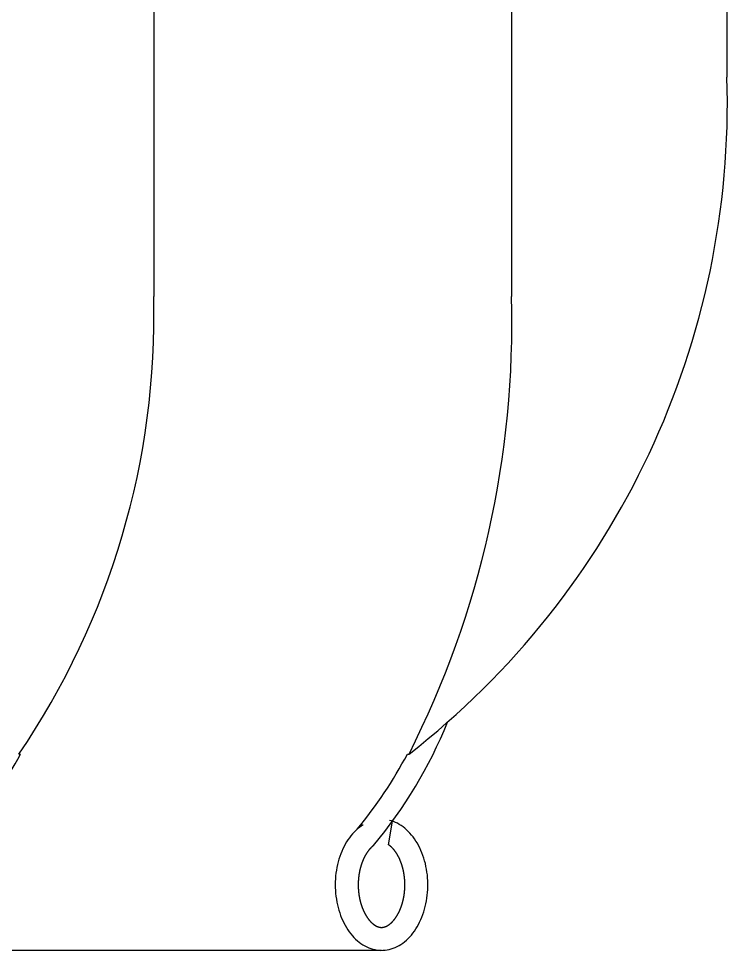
# Model space of a CAD drawing. Extents: x -248 to 886, y -950 to 197.
# Drawn here: x -158.87 to -128.04, y -417.68 to -377.13 of the extents above; entities that cross this region are included whole.
import ezdxf

# ---------------------------------------------------------------- set-up
doc = ezdxf.new("R2010")
doc.units = 0
doc.layers.get('0').update_dxf_attribs({"linetype": 'CONTINUOUS'})

msp = doc.modelspace()

# ---------------------------------------------------------------- linework, layer by layer
at = {"color": 7, "linetype": 'CONTINUOUS'}
for p, q in [((-152.993, -365.683), (-152.993, -389.226)), ((-137.426, -365.683), (-137.426, -389.226)), ((-128.057, -376.042), (-128.057, -379.683)), ((-158.86, -409.138), (-158.789, -409.138)), ((-141.96, -409.138), (-141.889, -409.138)), ((-142.783, -413.084), (-142.608, -412.063)), ((-143.083, -417.683), (-159.912, -417.683))]:
    msp.add_line(p, q, dxfattribs=at)
msp.add_polyline3d([(-143.885, -412.218, 0), (-143.967, -412.271, 0), (-144.047, -412.33, 0), (-144.125, -412.393, 0), (-144.2, -412.461, 0), (-144.274, -412.534, 0), (-144.345, -412.611, 0), (-144.414, -412.693, 0), (-144.48, -412.779, 0), (-144.543, -412.869, 0), (-144.604, -412.963, 0), (-144.661, -413.06, 0), (-144.715, -413.162, 0), (-144.767, -413.266, 0), (-144.814, -413.374, 0), (-144.858, -413.484, 0), (-144.899, -413.597, 0), (-144.936, -413.713, 0), (-144.97, -413.831, 0), (-144.999, -413.951, 0), (-145.025, -414.072, 0), (-145.047, -414.195, 0), (-145.065, -414.32, 0), (-145.08, -414.445, 0), (-145.09, -414.571, 0), (-145.096, -414.698, 0), (-145.098, -414.825, 0), (-145.097, -414.952, 0), (-145.091, -415.079, 0), (-145.081, -415.205, 0), (-145.067, -415.33, 0), (-145.05, -415.455, 0), (-145.028, -415.578, 0), (-145.003, -415.7, 0), (-144.974, -415.82, 0), (-144.941, -415.938, 0), (-144.904, -416.054, 0), (-144.864, -416.168, 0), (-144.82, -416.278, 0), (-144.773, -416.386, 0), (-144.722, -416.491, 0), (-144.668, -416.593, 0), (-144.611, -416.691, 0), (-144.551, -416.785, 0), (-144.488, -416.876, 0), (-144.422, -416.962, 0), (-144.354, -417.045, 0), (-144.283, -417.122, 0), (-144.21, -417.196, 0), (-144.134, -417.264, 0), (-144.056, -417.328, 0), (-143.977, -417.387, 0), (-143.896, -417.441, 0), (-143.813, -417.489, 0), (-143.728, -417.533, 0), (-143.642, -417.571, 0), (-143.556, -417.603, 0), (-143.468, -417.63, 0), (-143.379, -417.652, 0), (-143.29, -417.668, 0), (-143.201, -417.678, 0), (-143.111, -417.682, 0), (-143.021, -417.681, 0), (-142.932, -417.675, 0), (-142.842, -417.662, 0), (-142.753, -417.644, 0), (-142.665, -417.621, 0), (-142.578, -417.592, 0), (-142.491, -417.557, 0), (-142.406, -417.517, 0), (-142.322, -417.472, 0), (-142.24, -417.421, 0), (-142.159, -417.366, 0), (-142.08, -417.305, 0), (-142.003, -417.239, 0), (-141.929, -417.169, 0), (-141.856, -417.094, 0), (-141.786, -417.014, 0), (-141.719, -416.93, 0), (-141.654, -416.842, 0), (-141.592, -416.75, 0), (-141.533, -416.655, 0), (-141.477, -416.555, 0), (-141.425, -416.452, 0), (-141.375, -416.346, 0), (-141.329, -416.237, 0), (-141.287, -416.125, 0), (-141.248, -416.011, 0), (-141.213, -415.894, 0), (-141.181, -415.775, 0), (-141.153, -415.654, 0), (-141.129, -415.532, 0), (-141.109, -415.408, 0), (-141.093, -415.283, 0), (-141.081, -415.158, 0), (-141.073, -415.031, 0), (-141.068, -414.904, 0), (-141.068, -414.777, 0), (-141.072, -414.65, 0), (-141.08, -414.524, 0), (-141.091, -414.398, 0), (-141.107, -414.273, 0), (-141.127, -414.149, 0), (-141.15, -414.026, 0), (-141.177, -413.905, 0), (-141.209, -413.786, 0), (-141.243, -413.669, 0), (-141.282, -413.555, 0), (-141.324, -413.442, 0), (-141.369, -413.333, 0), (-141.418, -413.226, 0), (-141.471, -413.123, 0), (-141.526, -413.023, 0), (-141.585, -412.927, 0), (-141.646, -412.834, 0), (-141.71, -412.746, 0), (-141.778, -412.662, 0), (-141.847, -412.581, 0), (-141.919, -412.506, 0), (-141.994, -412.435, 0), (-142.07, -412.369, 0), (-142.149, -412.307, 0), (-142.23, -412.251, 0), (-142.312, -412.2, 0), (-142.395, -412.154, 0), (-142.48, -412.113, 0), (-142.567, -412.078, 0), (-142.654, -412.048, 0), (-142.742, -412.024, 0)], dxfattribs=at)
at = {"color": 7}
msp.add_polyline3d([(-143.429, -413.116, 0), (-143.433, -413.119, 0), (-143.437, -413.123, 0), (-143.441, -413.126, 0), (-143.446, -413.129, 0), (-143.45, -413.132, 0), (-143.454, -413.136, 0), (-143.458, -413.139, 0), (-143.462, -413.142, 0), (-143.466, -413.146, 0), (-143.47, -413.149, 0), (-143.475, -413.153, 0), (-143.479, -413.157, 0), (-143.483, -413.16, 0), (-143.487, -413.164, 0), (-143.492, -413.168, 0), (-143.496, -413.171, 0), (-143.5, -413.175, 0), (-143.504, -413.179, 0), (-143.509, -413.183, 0), (-143.513, -413.187, 0), (-143.517, -413.191, 0), (-143.521, -413.195, 0), (-143.526, -413.199, 0), (-143.53, -413.203, 0), (-143.534, -413.208, 0), (-143.538, -413.212, 0), (-143.543, -413.216, 0), (-143.547, -413.221, 0), (-143.551, -413.225, 0), (-143.556, -413.229, 0), (-143.56, -413.234, 0), (-143.564, -413.239, 0), (-143.568, -413.243, 0), (-143.573, -413.248, 0), (-143.577, -413.252, 0), (-143.581, -413.257, 0), (-143.586, -413.262, 0), (-143.59, -413.267, 0), (-143.594, -413.272, 0), (-143.599, -413.277, 0), (-143.603, -413.282, 0), (-143.607, -413.287, 0), (-143.612, -413.292, 0), (-143.616, -413.297, 0), (-143.62, -413.302, 0), (-143.624, -413.307, 0), (-143.629, -413.312, 0), (-143.633, -413.318, 0), (-143.637, -413.323, 0), (-143.642, -413.328, 0), (-143.646, -413.334, 0), (-143.65, -413.339, 0), (-143.654, -413.345, 0), (-143.659, -413.35, 0), (-143.663, -413.356, 0), (-143.667, -413.362, 0), (-143.672, -413.367, 0), (-143.676, -413.373, 0), (-143.68, -413.379, 0), (-143.684, -413.385, 0), (-143.688, -413.391, 0), (-143.693, -413.397, 0), (-143.697, -413.402, 0), (-143.701, -413.409, 0), (-143.705, -413.415, 0), (-143.709, -413.421, 0), (-143.714, -413.427, 0), (-143.718, -413.433, 0), (-143.722, -413.439, 0), (-143.726, -413.446, 0), (-143.73, -413.452, 0), (-143.734, -413.458, 0), (-143.739, -413.465, 0), (-143.743, -413.471, 0), (-143.747, -413.478, 0), (-143.751, -413.485, 0), (-143.755, -413.491, 0), (-143.759, -413.498, 0), (-143.763, -413.505, 0), (-143.767, -413.511, 0), (-143.771, -413.518, 0), (-143.775, -413.525, 0), (-143.779, -413.532, 0), (-143.783, -413.539, 0), (-143.787, -413.546, 0), (-143.791, -413.553, 0), (-143.795, -413.56, 0), (-143.799, -413.567, 0), (-143.803, -413.574, 0), (-143.806, -413.581, 0), (-143.81, -413.589, 0), (-143.814, -413.596, 0), (-143.818, -413.603, 0), (-143.822, -413.611, 0), (-143.826, -413.618, 0), (-143.829, -413.625, 0), (-143.833, -413.633, 0), (-143.837, -413.64, 0), (-143.841, -413.648, 0), (-143.844, -413.656, 0), (-143.848, -413.663, 0), (-143.852, -413.671, 0), (-143.855, -413.679, 0), (-143.859, -413.686, 0), (-143.863, -413.694, 0), (-143.866, -413.702, 0), (-143.87, -413.71, 0), (-143.873, -413.718, 0), (-143.877, -413.726, 0), (-143.88, -413.734, 0), (-143.884, -413.742, 0), (-143.887, -413.75, 0), (-143.891, -413.758, 0), (-143.894, -413.766, 0), (-143.898, -413.774, 0), (-143.901, -413.782, 0), (-143.904, -413.791, 0), (-143.908, -413.799, 0), (-143.911, -413.807, 0), (-143.914, -413.816, 0), (-143.918, -413.824, 0), (-143.921, -413.832, 0), (-143.924, -413.841, 0), (-143.927, -413.849, 0), (-143.93, -413.858, 0), (-143.934, -413.866, 0), (-143.937, -413.875, 0), (-143.94, -413.884, 0), (-143.943, -413.892, 0), (-143.946, -413.901, 0), (-143.949, -413.91, 0), (-143.952, -413.918, 0), (-143.955, -413.927, 0), (-143.958, -413.936, 0), (-143.961, -413.945, 0), (-143.964, -413.954, 0), (-143.967, -413.962, 0), (-143.969, -413.971, 0), (-143.972, -413.98, 0), (-143.975, -413.989, 0), (-143.978, -413.998, 0), (-143.981, -414.007, 0), (-143.983, -414.016, 0), (-143.986, -414.026, 0), (-143.989, -414.035, 0), (-143.991, -414.044, 0), (-143.994, -414.053, 0), (-143.996, -414.062, 0), (-143.999, -414.071, 0), (-144.001, -414.081, 0), (-144.004, -414.09, 0), (-144.006, -414.099, 0), (-144.009, -414.109, 0), (-144.011, -414.118, 0), (-144.013, -414.127, 0), (-144.016, -414.137, 0), (-144.018, -414.146, 0), (-144.02, -414.156, 0), (-144.023, -414.165, 0), (-144.025, -414.175, 0), (-144.027, -414.184, 0), (-144.029, -414.194, 0), (-144.031, -414.203, 0), (-144.033, -414.213, 0), (-144.035, -414.222, 0), (-144.037, -414.232, 0), (-144.039, -414.242, 0), (-144.041, -414.251, 0), (-144.043, -414.261, 0), (-144.045, -414.271, 0), (-144.047, -414.281, 0), (-144.049, -414.29, 0), (-144.05, -414.3, 0), (-144.052, -414.31, 0), (-144.054, -414.32, 0), (-144.056, -414.329, 0), (-144.057, -414.339, 0), (-144.059, -414.349, 0), (-144.061, -414.359, 0), (-144.062, -414.369, 0), (-144.064, -414.379, 0), (-144.065, -414.389, 0), (-144.067, -414.399, 0), (-144.068, -414.409, 0), (-144.07, -414.419, 0), (-144.071, -414.429, 0), (-144.072, -414.439, 0), (-144.074, -414.449, 0), (-144.075, -414.459, 0), (-144.076, -414.469, 0), (-144.077, -414.479, 0), (-144.079, -414.489, 0), (-144.08, -414.499, 0), (-144.081, -414.509, 0), (-144.082, -414.519, 0), (-144.083, -414.529, 0), (-144.084, -414.539, 0), (-144.085, -414.549, 0), (-144.086, -414.559, 0), (-144.087, -414.57, 0), (-144.088, -414.58, 0), (-144.088, -414.59, 0), (-144.089, -414.6, 0), (-144.09, -414.61, 0), (-144.091, -414.62, 0), (-144.092, -414.631, 0), (-144.092, -414.641, 0), (-144.093, -414.651, 0), (-144.093, -414.661, 0), (-144.094, -414.671, 0), (-144.095, -414.682, 0), (-144.095, -414.692, 0), (-144.095, -414.702, 0), (-144.096, -414.712, 0), (-144.096, -414.723, 0), (-144.097, -414.733, 0), (-144.097, -414.743, 0), (-144.097, -414.753, 0), (-144.098, -414.763, 0), (-144.098, -414.774, 0), (-144.098, -414.784, 0), (-144.098, -414.794, 0), (-144.098, -414.805, 0), (-144.098, -414.815, 0), (-144.098, -414.825, 0), (-144.098, -414.835, 0), (-144.098, -414.846, 0), (-144.098, -414.856, 0), (-144.098, -414.866, 0), (-144.098, -414.876, 0), (-144.098, -414.887, 0), (-144.097, -414.897, 0), (-144.097, -414.907, 0), (-144.097, -414.917, 0), (-144.097, -414.928, 0), (-144.096, -414.938, 0), (-144.096, -414.948, 0), (-144.095, -414.958, 0), (-144.095, -414.969, 0), (-144.095, -414.979, 0), (-144.094, -414.989, 0), (-144.093, -414.999, 0), (-144.093, -415.009, 0), (-144.092, -415.02, 0), (-144.092, -415.03, 0), (-144.091, -415.04, 0), (-144.09, -415.05, 0), (-144.089, -415.06, 0), (-144.089, -415.071, 0), (-144.088, -415.081, 0), (-144.087, -415.091, 0), (-144.086, -415.101, 0), (-144.085, -415.111, 0), (-144.084, -415.121, 0), (-144.083, -415.131, 0), (-144.082, -415.141, 0), (-144.081, -415.152, 0), (-144.08, -415.162, 0), (-144.079, -415.172, 0), (-144.078, -415.182, 0), (-144.076, -415.192, 0), (-144.075, -415.202, 0), (-144.074, -415.212, 0), (-144.073, -415.222, 0), (-144.071, -415.232, 0), (-144.07, -415.242, 0), (-144.069, -415.252, 0), (-144.067, -415.262, 0), (-144.066, -415.272, 0), (-144.064, -415.282, 0), (-144.063, -415.292, 0), (-144.061, -415.301, 0), (-144.06, -415.311, 0), (-144.058, -415.321, 0), (-144.056, -415.331, 0), (-144.055, -415.341, 0), (-144.053, -415.351, 0), (-144.051, -415.36, 0), (-144.049, -415.37, 0), (-144.048, -415.38, 0), (-144.046, -415.39, 0), (-144.044, -415.399, 0), (-144.042, -415.409, 0), (-144.04, -415.419, 0), (-144.038, -415.429, 0), (-144.036, -415.438, 0), (-144.034, -415.448, 0), (-144.032, -415.457, 0), (-144.03, -415.467, 0), (-144.028, -415.477, 0), (-144.026, -415.486, 0), (-144.023, -415.496, 0), (-144.021, -415.505, 0), (-144.019, -415.515, 0), (-144.017, -415.524, 0), (-144.014, -415.533, 0), (-144.012, -415.543, 0), (-144.01, -415.552, 0), (-144.007, -415.562, 0), (-144.005, -415.571, 0), (-144.003, -415.58, 0), (-144, -415.589, 0), (-143.998, -415.599, 0), (-143.995, -415.608, 0), (-143.992, -415.617, 0), (-143.99, -415.626, 0), (-143.987, -415.635, 0), (-143.985, -415.645, 0), (-143.982, -415.654, 0), (-143.979, -415.663, 0), (-143.976, -415.672, 0), (-143.974, -415.681, 0), (-143.971, -415.69, 0), (-143.968, -415.699, 0), (-143.965, -415.707, 0), (-143.962, -415.716, 0), (-143.959, -415.725, 0), (-143.956, -415.734, 0), (-143.953, -415.743, 0), (-143.95, -415.752, 0), (-143.947, -415.76, 0), (-143.944, -415.769, 0), (-143.941, -415.778, 0), (-143.938, -415.786, 0), (-143.935, -415.795, 0), (-143.932, -415.803, 0), (-143.929, -415.812, 0), (-143.926, -415.82, 0), (-143.922, -415.829, 0), (-143.919, -415.837, 0), (-143.916, -415.846, 0), (-143.913, -415.854, 0), (-143.909, -415.862, 0), (-143.906, -415.87, 0), (-143.903, -415.879, 0), (-143.899, -415.887, 0), (-143.896, -415.895, 0), (-143.892, -415.903, 0), (-143.889, -415.911, 0), (-143.885, -415.919, 0), (-143.882, -415.927, 0), (-143.878, -415.935, 0), (-143.875, -415.943, 0), (-143.871, -415.951, 0), (-143.868, -415.959, 0), (-143.864, -415.967, 0), (-143.861, -415.975, 0), (-143.857, -415.983, 0), (-143.853, -415.99, 0), (-143.85, -415.998, 0), (-143.846, -416.006, 0), (-143.842, -416.013, 0), (-143.838, -416.021, 0), (-143.835, -416.028, 0), (-143.831, -416.036, 0), (-143.827, -416.043, 0), (-143.823, -416.051, 0), (-143.82, -416.058, 0), (-143.816, -416.065, 0), (-143.812, -416.073, 0), (-143.808, -416.08, 0), (-143.804, -416.087, 0), (-143.8, -416.094, 0), (-143.796, -416.101, 0), (-143.792, -416.108, 0), (-143.789, -416.116, 0), (-143.785, -416.123, 0), (-143.781, -416.13, 0), (-143.777, -416.136, 0), (-143.773, -416.143, 0), (-143.769, -416.15, 0), (-143.765, -416.157, 0), (-143.761, -416.164, 0), (-143.757, -416.17, 0), (-143.752, -416.177, 0), (-143.748, -416.184, 0), (-143.744, -416.19, 0), (-143.74, -416.197, 0), (-143.736, -416.203, 0), (-143.732, -416.21, 0), (-143.728, -416.216, 0), (-143.724, -416.223, 0), (-143.72, -416.229, 0), (-143.716, -416.235, 0), (-143.711, -416.241, 0), (-143.707, -416.248, 0), (-143.703, -416.254, 0), (-143.699, -416.26, 0), (-143.695, -416.266, 0), (-143.69, -416.272, 0), (-143.686, -416.278, 0), (-143.682, -416.284, 0), (-143.678, -416.289, 0), (-143.674, -416.295, 0), (-143.669, -416.301, 0), (-143.665, -416.307, 0), (-143.661, -416.312, 0), (-143.657, -416.318, 0), (-143.652, -416.324, 0), (-143.648, -416.329, 0), (-143.644, -416.335, 0), (-143.639, -416.34, 0), (-143.635, -416.345, 0), (-143.631, -416.351, 0), (-143.627, -416.356, 0), (-143.622, -416.361, 0), (-143.618, -416.366, 0), (-143.614, -416.372, 0), (-143.609, -416.377, 0), (-143.605, -416.382, 0), (-143.601, -416.387, 0), (-143.596, -416.392, 0), (-143.592, -416.397, 0), (-143.588, -416.401, 0), (-143.584, -416.406, 0), (-143.579, -416.411, 0), (-143.575, -416.416, 0), (-143.571, -416.42, 0), (-143.566, -416.425, 0), (-143.562, -416.429, 0), (-143.558, -416.434, 0), (-143.553, -416.438, 0), (-143.549, -416.443, 0), (-143.545, -416.447, 0), (-143.541, -416.451, 0), (-143.536, -416.456, 0), (-143.532, -416.46, 0), (-143.528, -416.464, 0), (-143.524, -416.468, 0), (-143.519, -416.472, 0), (-143.515, -416.476, 0), (-143.511, -416.48, 0), (-143.507, -416.484, 0), (-143.502, -416.488, 0), (-143.498, -416.492, 0), (-143.494, -416.496, 0), (-143.49, -416.499, 0), (-143.485, -416.503, 0), (-143.481, -416.507, 0), (-143.477, -416.51, 0), (-143.473, -416.514, 0), (-143.469, -416.518, 0), (-143.464, -416.521, 0), (-143.46, -416.524, 0), (-143.456, -416.528, 0), (-143.452, -416.531, 0), (-143.448, -416.534, 0), (-143.444, -416.538, 0), (-143.44, -416.541, 0), (-143.435, -416.544, 0), (-143.431, -416.547, 0), (-143.427, -416.55, 0), (-143.423, -416.553, 0), (-143.419, -416.556, 0), (-143.415, -416.559, 0), (-143.411, -416.562, 0), (-143.407, -416.565, 0), (-143.403, -416.568, 0), (-143.399, -416.571, 0), (-143.395, -416.574, 0), (-143.391, -416.576, 0), (-143.387, -416.579, 0), (-143.383, -416.582, 0), (-143.379, -416.584, 0), (-143.375, -416.587, 0), (-143.371, -416.589, 0), (-143.367, -416.592, 0), (-143.363, -416.594, 0), (-143.36, -416.596, 0), (-143.356, -416.599, 0), (-143.352, -416.601, 0), (-143.348, -416.603, 0), (-143.344, -416.606, 0), (-143.34, -416.608, 0), (-143.337, -416.61, 0), (-143.333, -416.612, 0), (-143.329, -416.614, 0), (-143.325, -416.616, 0), (-143.322, -416.618, 0), (-143.318, -416.62, 0), (-143.314, -416.622, 0), (-143.311, -416.624, 0), (-143.307, -416.626, 0), (-143.303, -416.627, 0), (-143.3, -416.629, 0), (-143.296, -416.631, 0), (-143.292, -416.633, 0), (-143.289, -416.634, 0), (-143.285, -416.636, 0), (-143.282, -416.638, 0), (-143.278, -416.639, 0), (-143.275, -416.641, 0), (-143.271, -416.642, 0), (-143.268, -416.644, 0), (-143.264, -416.645, 0), (-143.261, -416.646, 0), (-143.258, -416.648, 0), (-143.254, -416.649, 0), (-143.251, -416.65, 0), (-143.248, -416.652, 0), (-143.244, -416.653, 0), (-143.241, -416.654, 0), (-143.238, -416.655, 0), (-143.234, -416.657, 0), (-143.231, -416.658, 0), (-143.228, -416.659, 0), (-143.224, -416.66, 0), (-143.221, -416.661, 0), (-143.218, -416.662, 0), (-143.215, -416.663, 0), (-143.212, -416.664, 0), (-143.208, -416.665, 0), (-143.205, -416.666, 0), (-143.202, -416.667, 0), (-143.199, -416.668, 0), (-143.196, -416.668, 0), (-143.193, -416.669, 0), (-143.189, -416.67, 0), (-143.186, -416.671, 0), (-143.183, -416.671, 0), (-143.18, -416.672, 0), (-143.177, -416.673, 0), (-143.174, -416.673, 0), (-143.171, -416.674, 0), (-143.168, -416.675, 0), (-143.165, -416.675, 0), (-143.162, -416.676, 0), (-143.159, -416.676, 0), (-143.156, -416.677, 0), (-143.153, -416.677, 0), (-143.15, -416.678, 0), (-143.147, -416.678, 0), (-143.144, -416.679, 0), (-143.141, -416.679, 0), (-143.138, -416.679, 0), (-143.135, -416.68, 0), (-143.132, -416.68, 0), (-143.129, -416.68, 0), (-143.126, -416.681, 0), (-143.123, -416.681, 0), (-143.12, -416.681, 0), (-143.117, -416.681, 0), (-143.114, -416.682, 0), (-143.111, -416.682, 0), (-143.108, -416.682, 0), (-143.106, -416.682, 0), (-143.103, -416.682, 0), (-143.1, -416.682, 0), (-143.097, -416.683, 0), (-143.094, -416.683, 0), (-143.091, -416.683, 0), (-143.088, -416.683, 0), (-143.085, -416.683, 0), (-143.082, -416.683, 0), (-143.08, -416.683, 0), (-143.077, -416.683, 0), (-143.074, -416.683, 0), (-143.071, -416.683, 0), (-143.068, -416.682, 0), (-143.065, -416.682, 0), (-143.062, -416.682, 0), (-143.059, -416.682, 0), (-143.056, -416.682, 0), (-143.053, -416.682, 0), (-143.051, -416.682, 0), (-143.048, -416.681, 0), (-143.045, -416.681, 0), (-143.042, -416.681, 0), (-143.039, -416.681, 0), (-143.036, -416.68, 0), (-143.033, -416.68, 0), (-143.03, -416.68, 0), (-143.027, -416.679, 0), (-143.024, -416.679, 0), (-143.021, -416.678, 0), (-143.018, -416.678, 0), (-143.015, -416.678, 0), (-143.012, -416.677, 0), (-143.009, -416.677, 0), (-143.006, -416.676, 0), (-143.003, -416.675, 0), (-143, -416.675, 0), (-142.997, -416.674, 0), (-142.994, -416.674, 0), (-142.991, -416.673, 0), (-142.988, -416.672, 0), (-142.985, -416.672, 0), (-142.982, -416.671, 0), (-142.979, -416.67, 0), (-142.976, -416.669, 0), (-142.972, -416.669, 0), (-142.969, -416.668, 0), (-142.966, -416.667, 0), (-142.963, -416.666, 0), (-142.96, -416.665, 0), (-142.957, -416.664, 0), (-142.953, -416.663, 0), (-142.95, -416.662, 0), (-142.947, -416.661, 0), (-142.944, -416.66, 0), (-142.94, -416.659, 0), (-142.937, -416.658, 0), (-142.934, -416.657, 0), (-142.931, -416.656, 0), (-142.927, -416.655, 0), (-142.924, -416.654, 0), (-142.921, -416.652, 0), (-142.917, -416.651, 0), (-142.914, -416.65, 0), (-142.911, -416.648, 0), (-142.907, -416.647, 0), (-142.904, -416.646, 0), (-142.9, -416.644, 0), (-142.897, -416.643, 0), (-142.893, -416.641, 0), (-142.89, -416.64, 0), (-142.886, -416.638, 0), (-142.883, -416.637, 0), (-142.879, -416.635, 0), (-142.876, -416.634, 0), (-142.872, -416.632, 0), (-142.868, -416.63, 0), (-142.865, -416.628, 0), (-142.861, -416.627, 0), (-142.857, -416.625, 0), (-142.854, -416.623, 0), (-142.85, -416.621, 0), (-142.846, -416.619, 0), (-142.843, -416.617, 0), (-142.839, -416.615, 0), (-142.835, -416.613, 0), (-142.831, -416.611, 0), (-142.828, -416.609, 0), (-142.824, -416.607, 0), (-142.82, -416.605, 0), (-142.816, -416.602, 0), (-142.812, -416.6, 0), (-142.809, -416.598, 0), (-142.805, -416.595, 0), (-142.801, -416.593, 0), (-142.797, -416.591, 0), (-142.793, -416.588, 0), (-142.789, -416.586, 0), (-142.785, -416.583, 0), (-142.781, -416.58, 0), (-142.777, -416.578, 0), (-142.773, -416.575, 0), (-142.769, -416.572, 0), (-142.765, -416.57, 0), (-142.761, -416.567, 0), (-142.757, -416.564, 0), (-142.753, -416.561, 0), (-142.749, -416.558, 0), (-142.745, -416.555, 0), (-142.741, -416.552, 0), (-142.737, -416.549, 0), (-142.733, -416.546, 0), (-142.729, -416.543, 0), (-142.725, -416.54, 0), (-142.721, -416.537, 0), (-142.717, -416.533, 0), (-142.712, -416.53, 0), (-142.708, -416.527, 0), (-142.704, -416.523, 0), (-142.7, -416.52, 0), (-142.696, -416.516, 0), (-142.692, -416.513, 0), (-142.687, -416.509, 0), (-142.683, -416.505, 0), (-142.679, -416.502, 0), (-142.675, -416.498, 0), (-142.671, -416.494, 0), (-142.666, -416.49, 0), (-142.662, -416.487, 0), (-142.658, -416.483, 0), (-142.654, -416.479, 0), (-142.649, -416.475, 0), (-142.645, -416.471, 0), (-142.641, -416.467, 0), (-142.637, -416.462, 0), (-142.632, -416.458, 0), (-142.628, -416.454, 0), (-142.624, -416.45, 0), (-142.619, -416.445, 0), (-142.615, -416.441, 0), (-142.611, -416.436, 0), (-142.606, -416.432, 0), (-142.602, -416.427, 0), (-142.598, -416.423, 0), (-142.594, -416.418, 0), (-142.589, -416.413, 0), (-142.585, -416.409, 0), (-142.581, -416.404, 0), (-142.576, -416.399, 0), (-142.572, -416.394, 0), (-142.568, -416.389, 0), (-142.563, -416.384, 0), (-142.559, -416.379, 0), (-142.555, -416.374, 0), (-142.55, -416.369, 0), (-142.546, -416.364, 0), (-142.542, -416.359, 0), (-142.538, -416.354, 0), (-142.533, -416.348, 0), (-142.529, -416.343, 0), (-142.525, -416.338, 0), (-142.52, -416.332, 0), (-142.516, -416.327, 0), (-142.512, -416.321, 0), (-142.508, -416.316, 0), (-142.503, -416.31, 0), (-142.499, -416.304, 0), (-142.495, -416.299, 0), (-142.491, -416.293, 0), (-142.486, -416.287, 0), (-142.482, -416.281, 0), (-142.478, -416.275, 0), (-142.474, -416.269, 0), (-142.469, -416.263, 0), (-142.465, -416.257, 0), (-142.461, -416.251, 0), (-142.457, -416.245, 0), (-142.453, -416.239, 0), (-142.449, -416.233, 0), (-142.444, -416.226, 0), (-142.44, -416.22, 0), (-142.436, -416.214, 0), (-142.432, -416.207, 0), (-142.428, -416.201, 0), (-142.424, -416.194, 0), (-142.42, -416.188, 0), (-142.416, -416.181, 0), (-142.411, -416.175, 0), (-142.407, -416.168, 0), (-142.403, -416.161, 0), (-142.399, -416.154, 0), (-142.395, -416.148, 0), (-142.391, -416.141, 0), (-142.387, -416.134, 0), (-142.383, -416.127, 0), (-142.379, -416.12, 0), (-142.375, -416.113, 0), (-142.372, -416.106, 0), (-142.368, -416.099, 0), (-142.364, -416.092, 0), (-142.36, -416.084, 0), (-142.356, -416.077, 0), (-142.352, -416.07, 0), (-142.348, -416.063, 0), (-142.345, -416.055, 0), (-142.341, -416.048, 0), (-142.337, -416.04, 0), (-142.333, -416.033, 0), (-142.329, -416.025, 0), (-142.326, -416.018, 0), (-142.322, -416.01, 0), (-142.318, -416.002, 0), (-142.315, -415.995, 0), (-142.311, -415.987, 0), (-142.307, -415.979, 0), (-142.304, -415.971, 0), (-142.3, -415.964, 0), (-142.297, -415.956, 0), (-142.293, -415.948, 0), (-142.29, -415.94, 0), (-142.286, -415.932, 0), (-142.283, -415.924, 0), (-142.279, -415.916, 0), (-142.276, -415.908, 0), (-142.272, -415.9, 0), (-142.269, -415.891, 0), (-142.266, -415.883, 0), (-142.262, -415.875, 0), (-142.259, -415.867, 0), (-142.256, -415.858, 0), (-142.252, -415.85, 0), (-142.249, -415.842, 0), (-142.246, -415.833, 0), (-142.243, -415.825, 0), (-142.239, -415.816, 0), (-142.236, -415.808, 0), (-142.233, -415.799, 0), (-142.23, -415.791, 0), (-142.227, -415.782, 0), (-142.224, -415.773, 0), (-142.221, -415.765, 0), (-142.218, -415.756, 0), (-142.215, -415.747, 0), (-142.212, -415.739, 0), (-142.209, -415.73, 0), (-142.206, -415.721, 0), (-142.203, -415.712, 0), (-142.2, -415.703, 0), (-142.197, -415.694, 0), (-142.194, -415.685, 0), (-142.192, -415.676, 0), (-142.189, -415.667, 0), (-142.186, -415.658, 0), (-142.183, -415.649, 0), (-142.181, -415.64, 0), (-142.178, -415.631, 0), (-142.175, -415.622, 0), (-142.173, -415.613, 0), (-142.17, -415.604, 0), (-142.168, -415.594, 0), (-142.165, -415.585, 0), (-142.163, -415.576, 0), (-142.16, -415.567, 0), (-142.158, -415.557, 0), (-142.155, -415.548, 0), (-142.153, -415.538, 0), (-142.151, -415.529, 0), (-142.148, -415.52, 0), (-142.146, -415.51, 0), (-142.144, -415.501, 0), (-142.142, -415.491, 0), (-142.139, -415.482, 0), (-142.137, -415.472, 0), (-142.135, -415.463, 0), (-142.133, -415.453, 0), (-142.131, -415.443, 0), (-142.129, -415.434, 0), (-142.127, -415.424, 0), (-142.125, -415.415, 0), (-142.123, -415.405, 0), (-142.121, -415.395, 0), (-142.119, -415.385, 0), (-142.117, -415.376, 0), (-142.116, -415.366, 0), (-142.114, -415.356, 0), (-142.112, -415.346, 0), (-142.11, -415.337, 0), (-142.109, -415.327, 0), (-142.107, -415.317, 0), (-142.105, -415.307, 0), (-142.104, -415.297, 0), (-142.102, -415.287, 0), (-142.101, -415.277, 0), (-142.099, -415.267, 0), (-142.098, -415.257, 0), (-142.097, -415.247, 0), (-142.095, -415.237, 0), (-142.094, -415.227, 0), (-142.093, -415.217, 0), (-142.091, -415.207, 0), (-142.09, -415.197, 0), (-142.089, -415.187, 0), (-142.088, -415.177, 0), (-142.087, -415.167, 0), (-142.086, -415.157, 0), (-142.084, -415.147, 0), (-142.083, -415.137, 0), (-142.082, -415.127, 0), (-142.081, -415.117, 0), (-142.081, -415.107, 0), (-142.08, -415.096, 0), (-142.079, -415.086, 0), (-142.078, -415.076, 0), (-142.077, -415.066, 0), (-142.076, -415.056, 0), (-142.076, -415.046, 0), (-142.075, -415.035, 0), (-142.074, -415.025, 0), (-142.074, -415.015, 0), (-142.073, -415.005, 0), (-142.073, -414.995, 0), (-142.072, -414.984, 0), (-142.071, -414.974, 0), (-142.071, -414.964, 0), (-142.071, -414.954, 0), (-142.07, -414.943, 0), (-142.07, -414.933, 0), (-142.07, -414.923, 0), (-142.069, -414.913, 0), (-142.069, -414.902, 0), (-142.069, -414.892, 0), (-142.069, -414.882, 0), (-142.068, -414.872, 0), (-142.068, -414.861, 0), (-142.068, -414.851, 0), (-142.068, -414.841, 0), (-142.068, -414.831, 0), (-142.068, -414.82, 0), (-142.068, -414.81, 0), (-142.068, -414.8, 0), (-142.068, -414.79, 0), (-142.069, -414.779, 0), (-142.069, -414.769, 0), (-142.069, -414.759, 0), (-142.069, -414.749, 0), (-142.07, -414.738, 0), (-142.07, -414.728, 0), (-142.07, -414.718, 0), (-142.071, -414.708, 0), (-142.071, -414.697, 0), (-142.072, -414.687, 0), (-142.072, -414.677, 0), (-142.073, -414.667, 0), (-142.073, -414.656, 0), (-142.074, -414.646, 0), (-142.074, -414.636, 0), (-142.075, -414.626, 0), (-142.076, -414.616, 0), (-142.076, -414.606, 0), (-142.077, -414.595, 0), (-142.078, -414.585, 0), (-142.079, -414.575, 0), (-142.08, -414.565, 0), (-142.081, -414.555, 0), (-142.082, -414.545, 0), (-142.083, -414.535, 0), (-142.084, -414.524, 0), (-142.085, -414.514, 0), (-142.086, -414.504, 0), (-142.087, -414.494, 0), (-142.088, -414.484, 0), (-142.089, -414.474, 0), (-142.09, -414.464, 0), (-142.092, -414.454, 0), (-142.093, -414.444, 0), (-142.094, -414.434, 0), (-142.096, -414.424, 0), (-142.097, -414.414, 0), (-142.098, -414.404, 0), (-142.1, -414.394, 0), (-142.101, -414.384, 0), (-142.103, -414.374, 0), (-142.105, -414.364, 0), (-142.106, -414.355, 0), (-142.108, -414.345, 0), (-142.109, -414.335, 0), (-142.111, -414.325, 0), (-142.113, -414.315, 0), (-142.115, -414.305, 0), (-142.116, -414.296, 0), (-142.118, -414.286, 0), (-142.12, -414.276, 0), (-142.122, -414.266, 0), (-142.124, -414.257, 0), (-142.126, -414.247, 0), (-142.128, -414.237, 0), (-142.13, -414.228, 0), (-142.132, -414.218, 0), (-142.134, -414.209, 0), (-142.136, -414.199, 0), (-142.138, -414.189, 0), (-142.14, -414.18, 0), (-142.143, -414.17, 0), (-142.145, -414.161, 0), (-142.147, -414.151, 0), (-142.149, -414.142, 0), (-142.152, -414.133, 0), (-142.154, -414.123, 0), (-142.156, -414.114, 0), (-142.159, -414.105, 0), (-142.161, -414.095, 0), (-142.164, -414.086, 0), (-142.166, -414.077, 0), (-142.169, -414.067, 0), (-142.171, -414.058, 0), (-142.174, -414.049, 0), (-142.177, -414.04, 0), (-142.179, -414.031, 0), (-142.182, -414.022, 0), (-142.185, -414.013, 0), (-142.187, -414.003, 0), (-142.19, -413.994, 0), (-142.193, -413.985, 0), (-142.196, -413.976, 0), (-142.198, -413.968, 0), (-142.201, -413.959, 0), (-142.204, -413.95, 0), (-142.207, -413.941, 0), (-142.21, -413.932, 0), (-142.213, -413.923, 0), (-142.216, -413.915, 0), (-142.219, -413.906, 0), (-142.222, -413.897, 0), (-142.225, -413.888, 0), (-142.228, -413.88, 0), (-142.231, -413.871, 0), (-142.234, -413.863, 0), (-142.237, -413.854, 0), (-142.24, -413.846, 0), (-142.244, -413.837, 0), (-142.247, -413.829, 0), (-142.25, -413.82, 0), (-142.253, -413.812, 0), (-142.257, -413.804, 0), (-142.26, -413.795, 0), (-142.263, -413.787, 0), (-142.267, -413.779, 0), (-142.27, -413.771, 0), (-142.273, -413.762, 0), (-142.277, -413.754, 0), (-142.28, -413.746, 0), (-142.284, -413.738, 0), (-142.287, -413.73, 0), (-142.291, -413.722, 0), (-142.294, -413.714, 0), (-142.298, -413.706, 0), (-142.301, -413.698, 0), (-142.305, -413.691, 0), (-142.309, -413.683, 0), (-142.312, -413.675, 0), (-142.316, -413.667, 0), (-142.32, -413.66, 0), (-142.323, -413.652, 0), (-142.327, -413.644, 0), (-142.331, -413.637, 0), (-142.335, -413.629, 0), (-142.338, -413.622, 0), (-142.342, -413.615, 0), (-142.346, -413.607, 0), (-142.35, -413.6, 0), (-142.354, -413.593, 0), (-142.357, -413.585, 0), (-142.361, -413.578, 0), (-142.365, -413.571, 0), (-142.369, -413.564, 0), (-142.373, -413.557, 0), (-142.377, -413.55, 0), (-142.381, -413.543, 0), (-142.385, -413.536, 0), (-142.389, -413.529, 0), (-142.393, -413.522, 0), (-142.397, -413.515, 0), (-142.401, -413.508, 0), (-142.405, -413.502, 0), (-142.409, -413.495, 0), (-142.413, -413.488, 0), (-142.417, -413.482, 0), (-142.421, -413.475, 0), (-142.425, -413.469, 0), (-142.43, -413.462, 0), (-142.434, -413.456, 0), (-142.438, -413.45, 0), (-142.442, -413.443, 0), (-142.446, -413.437, 0), (-142.45, -413.431, 0), (-142.454, -413.425, 0), (-142.459, -413.418, 0), (-142.463, -413.412, 0), (-142.467, -413.406, 0), (-142.471, -413.4, 0), (-142.475, -413.394, 0), (-142.48, -413.388, 0), (-142.484, -413.383, 0), (-142.488, -413.377, 0), (-142.492, -413.371, 0), (-142.497, -413.365, 0), (-142.501, -413.36, 0), (-142.505, -413.354, 0), (-142.509, -413.348, 0), (-142.514, -413.343, 0), (-142.518, -413.337, 0), (-142.522, -413.332, 0), (-142.526, -413.326, 0), (-142.531, -413.321, 0), (-142.535, -413.316, 0), (-142.539, -413.31, 0), (-142.544, -413.305, 0), (-142.548, -413.3, 0), (-142.552, -413.295, 0), (-142.557, -413.29, 0), (-142.561, -413.285, 0), (-142.565, -413.28, 0), (-142.569, -413.275, 0), (-142.574, -413.27, 0), (-142.578, -413.265, 0), (-142.582, -413.26, 0), (-142.587, -413.255, 0), (-142.591, -413.251, 0), (-142.595, -413.246, 0), (-142.6, -413.241, 0), (-142.604, -413.237, 0), (-142.608, -413.232, 0), (-142.612, -413.228, 0), (-142.617, -413.223, 0), (-142.621, -413.219, 0), (-142.625, -413.215, 0), (-142.63, -413.21, 0), (-142.634, -413.206, 0), (-142.638, -413.202, 0), (-142.642, -413.198, 0), (-142.647, -413.194, 0), (-142.651, -413.19, 0), (-142.655, -413.185, 0), (-142.66, -413.181, 0), (-142.664, -413.178, 0), (-142.668, -413.174, 0), (-142.672, -413.17, 0), (-142.676, -413.166, 0), (-142.681, -413.162, 0), (-142.685, -413.159, 0), (-142.689, -413.155, 0), (-142.693, -413.151, 0), (-142.698, -413.148, 0), (-142.702, -413.144, 0), (-142.706, -413.141, 0), (-142.71, -413.137, 0), (-142.714, -413.134, 0), (-142.718, -413.131, 0), (-142.722, -413.127, 0), (-142.727, -413.124, 0), (-142.731, -413.121, 0), (-142.735, -413.118, 0), (-142.739, -413.115, 0), (-142.743, -413.112, 0), (-142.747, -413.109, 0), (-142.751, -413.106, 0), (-142.755, -413.103, 0), (-142.759, -413.1, 0), (-142.763, -413.097, 0), (-142.767, -413.095, 0), (-142.771, -413.092, 0), (-142.775, -413.089, 0), (-142.779, -413.086, 0), (-142.783, -413.084, 0)], dxfattribs=at)
at = {"color": 7, "linetype": 'CONTINUOUS'}
for centre, radius, start, end in [((-163.951, -380.803), 35.912, 307.9046, 1.7871), ((-186.894, -390.059), 33.911, 325.7619, 1.4071), ((-179.174, -390.326), 41.763, 333.2264, 1.5089), ((-158.92, -400.187), 20.177, 320.1508, 337.9863), ((-175.749, -400.187), 19.177, 320.4293, 332.1766), ((-158.92, -400.187), 19.177, 320.4293, 332.1766)]:
    msp.add_arc(centre, radius, start, end, dxfattribs=at)

doc.saveas('drawing.dxf')
